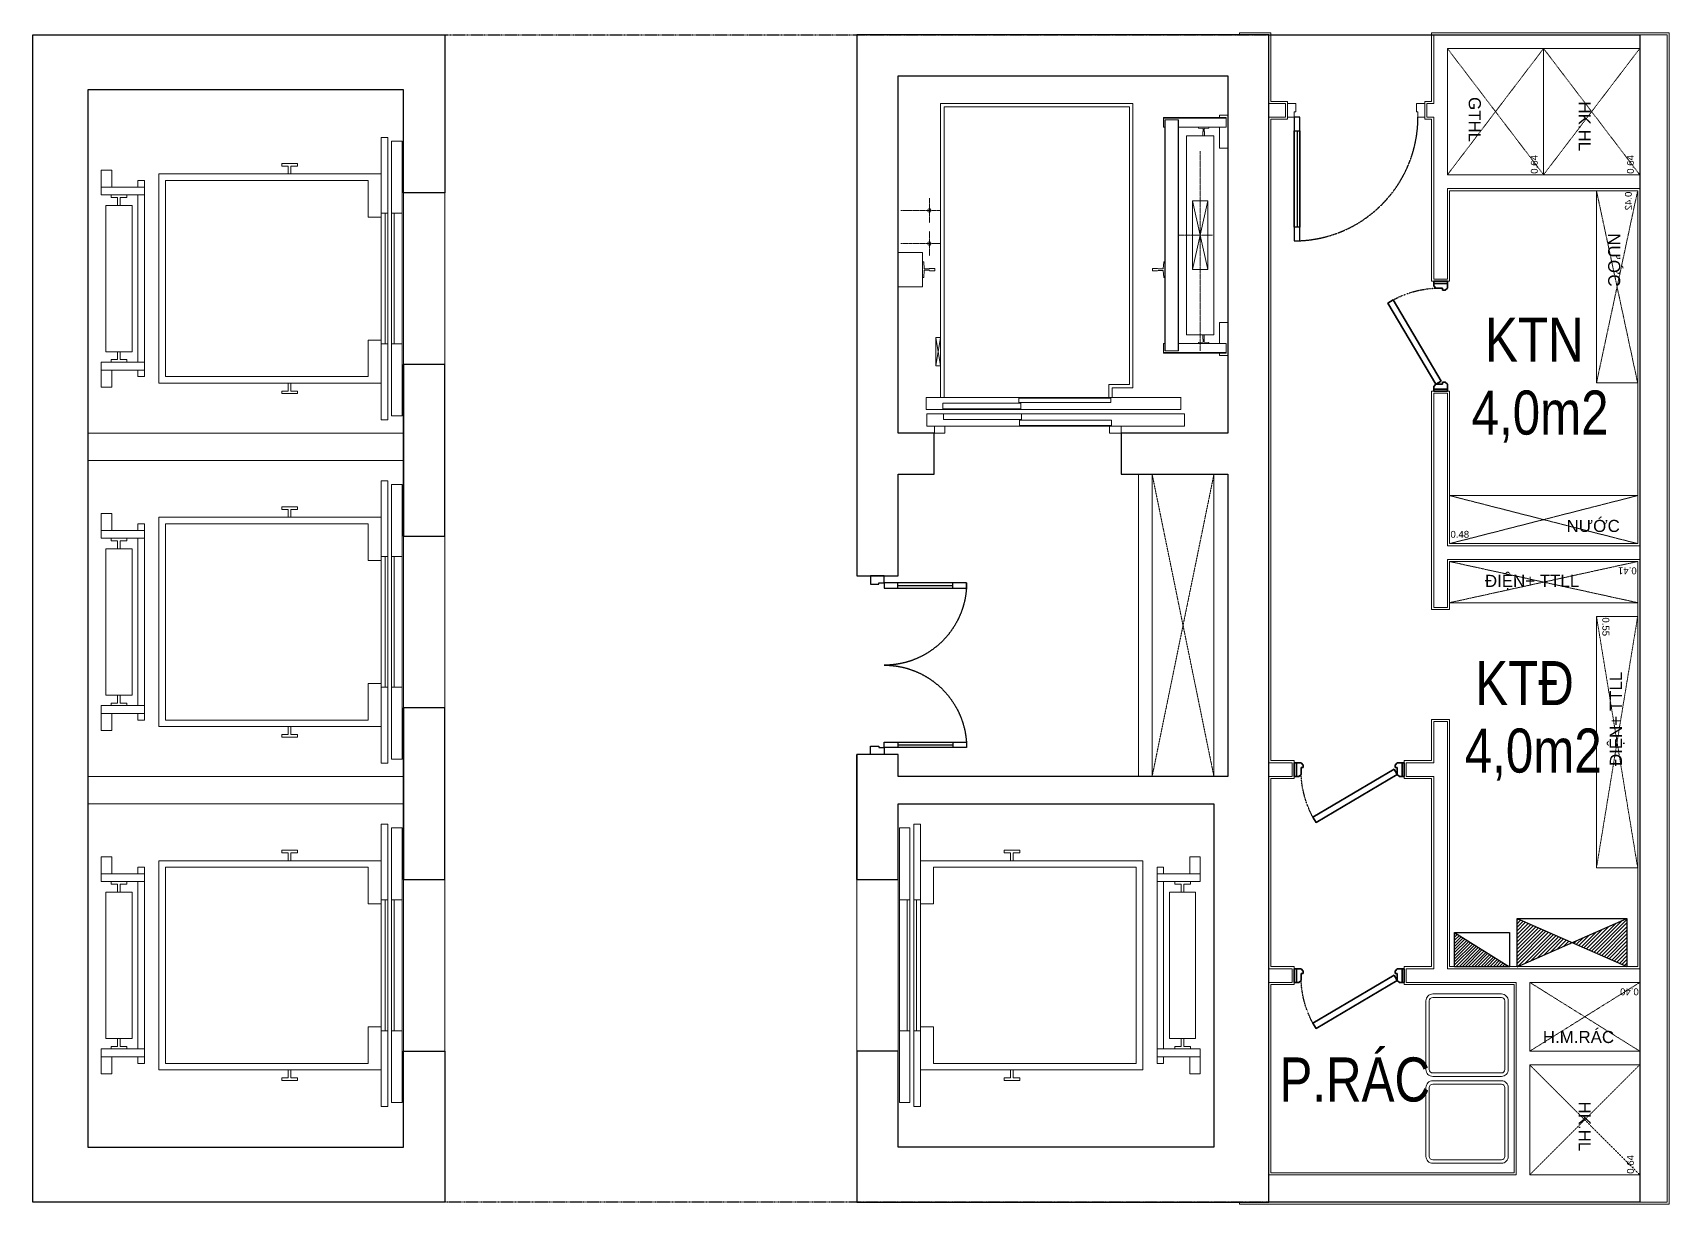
# Model space of a CAD drawing. Header units: millimetres. Extents: x 0 to 11915, y -15 to 8515.
import ezdxf
from ezdxf.enums import TextEntityAlignment as Align

# ---------------------------------------------------------------- set-up
doc = ezdxf.new("R2010")
doc.units = ezdxf.units.MM
for name, pattern in [('250602-MB CO CAU CĂN HO X1-3A-1$0$Xr_truc thang N3 tang dien hinh$0$T-Can ho$0$HIDDEN3', [0.2, 0.1, -0.1]), ('HIDDEN', [9.525, 6.35, -3.175]), ('HIDDEN3', [0.2, 0.1, -0.1]), ('Xr_truc thang N3 tang dien hinh$0$T-Can ho$0$HIDDEN3', [0.2, 0.1, -0.1]), ('XREF MB$0$HIDDEN', [0.375, 0.25, -0.125]), ('Xref Y2-Y4 ME$0$Xref MB Y2.Y4$0$Xr_truc thang N3 tang dien hinh$0$T-Can ho$0$HIDDEN3', [0.2, 0.1, -0.1]), ('Xref.Trục tầng 1$0$CENTER2', [1.125, 0.75, -0.125, 0.125, -0.125])]:
    doc.linetypes.add(name, pattern=pattern)
doc.layers.get('0').update_dxf_attribs({"color": 231})
for name, color, linetype in [('A-CONC', 2, 'Continuous'), ('A-DOOR', 142, 'Continuous'), ('CDC-E', 2, 'Continuous'), ('MDI-BAO-TM', 3, 'HIDDEN')]:
    doc.layers.add(name, color=color, linetype=linetype)
for name, color, linetype, lineweight in [('A-FNSH', 253, 'Continuous', 9), ('A-LITE', 9, 'Continuous', 9), ('A-TEXT', 255, 'Continuous', 25), ('A-Truc', 10, 'Xref.Trục tầng 1$0$CENTER2', 9), ('A-WALL', 1, 'Continuous', 13), ('ICU. CUA', 145, 'Continuous', 13)]:
    doc.layers.add(name, color=color, linetype=linetype, lineweight=lineweight)
doc.styles.add('250602-MB CO CAU CĂN HO X1-3A-1$0$Xr_truc thang N3 tang dien hinh$0$T-Can ho$0$Arial', font='arial.ttf')
doc.styles.add('MDI_Chu Thuong', font='arial.ttf', dxfattribs={"width": 0.8})
doc.styles.add('Xr_truc thang N3 tang dien hinh$0$T-Can ho$0$Arial', font='arial.ttf')
doc.styles.add('Xref Y2-Y4 ME$0$Xref MB Y2.Y4$0$Xr_truc thang N3 tang dien hinh$0$T-Can ho$0$Arial', font='arial.ttf')

# ---------------------------------------------------------------- blocks, each defined once
blk = doc.blocks.new('x_loithangmay')
for p, q in [((-160, 500), (-110, 500)), ((-130, -500), (-130, 500)), ((-80, 500), (0, 500)), ((-60, -500), (-60, 500)), ((-160, -500), (-110, -500)), ((-80, -500), (0, -500))]:
    blk.add_line(p, q)
at = {"flags": 128}
for points in [[(-110, -1080), (-160, -1080), (-160, 1080), (-110, 1080)], [(-80, 1050), (0, 1050), (0, -1050), (-80, -1050)], [(-850, 860), (-800, 860), (-800, 880), (-920, 880), (-920, 860), (-870, 860), (-870, 800), (-850, 800)], [(-2220, 830), (-2300, 830), (-2300, 700), (-2220, 700)], [(-1970, 640), (-2020, 640), (-2020, -640), (-1970, -640), (-1970, 640), (-2300, 640), (-2300, 700), (-1970, 700)], [(-2155, 620), (-2105, 620), (-2105, 640), (-2225, 640), (-2225, 620), (-2175, 620), (-2175, 560), (-2155, 560)], [(-1970, 750), (-2020, 750), (-2020, 700), (-1970, 700)], [(-2065, 560), (-2265, 560), (-2265, -560), (-2065, -560)], [(-2155, -620), (-2105, -620), (-2105, -640), (-2225, -640), (-2225, -620), (-2175, -620), (-2175, -560), (-2155, -560)], [(-1970, -700), (-2020, -700), (-2020, -750), (-1970, -750), (-1970, -700), (-2300, -700), (-2300, -640), (-1970, -640)], [(-2220, -700), (-2300, -700), (-2300, -830), (-2220, -830)], [(-850, -860), (-800, -860), (-800, -880), (-920, -880), (-920, -860), (-870, -860), (-870, -800), (-850, -800)]]:
    blk.add_lwpolyline(points, close=True, dxfattribs=at)
for points in [[(-160, -800), (-1860, -800), (-1860, 800), (-160, 800)], [(-160, -470), (-260, -470), (-260, -750), (-1810, -750), (-1810, 750), (-260, 750), (-260, 470), (-160, 470)]]:
    blk.add_lwpolyline(points, dxfattribs=at)
blk = doc.blocks.new('THANG TÀNG DH_dwg_MB DH 5T TC 180$0$2_thang maycuon$0$Z$W__23185-2265523-MẶT BẰNG TẦNG 08-11')
at = {"flags": 128}
blk.add_lwpolyline([(57, -89), (-57, -89), (-57, -81), (-4.75, -78), (-4.75, -41.25), (-8, -38), (-8, 0), (8, 0), (8, -38), (4.75, -41.25), (4.75, -78), (57, -81)], close=True, dxfattribs=at)
blk = doc.blocks.new('THANG TÀNG DH_dwg_tm1400x2100mb-2265527-MẶT BẰNG TẦNG 08-11')
for p, q in [((1812, 2080), (1817, 2080)), ((710, 1945), (1210, 1835))]:
    blk.add_line(p, q)
at = {"flags": 128}
for points in [[(325, 2090), (85, 2090), (85, 2030), (103, 2030), (85, 2030), (85, 2090), (325, 2090), (325, 2030), (173, 2030)], [(103, 2080), (108, 2080), (108, 1622), (103, 1622), (103, 2080), (108, 2080), (110, 2080), (118, 2080), (171, 2080), (173, 2080)], [(173, 1732), (173, 2080), (171, 2080), (118, 2080), (110, 2080), (108, 2080)], [(1747, 2030), (1595, 2030), (1595, 2090), (1835, 2090), (1835, 2030), (1817, 2030), (1835, 2030), (1835, 2090), (1595, 2090)], [(1812, 1622), (1817, 1622), (1817, 2080), (1812, 2080), (1810, 2080), (1802, 2080), (1810, 2080), (1812, 2080), (1812, 1622), (1810, 1622), (1802, 1622), (1749, 1622), (1747, 1622), (1747, 1632)], [(1747, 1732), (1747, 2080), (1802, 2080), (1747, 2080)], [(1210, 1945), (1210, 1835), (710, 1835), (710, 1945), (1210, 1945), (710, 1835)], [(120, 1729), (120, 1732), (1800, 1732), (1800, 1729)], [(1800, 1634), (1800, 1638), (1800, 1641), (1800, 1650), (1800, 1713), (1800, 1722), (1800, 1725), (1800, 1729), (120, 1729), (120, 1725), (120, 1722), (120, 1713), (120, 1650), (120, 1641), (120, 1638), (120, 1634)], [(2139, 1750), (2229, 1750), (2229, -105), (2140, -105), (2140, 1750)], [(108, 1622), (110, 1622), (118, 1622), (171, 1622), (173, 1622), (173, 1632)], [(2140, 0), (0, 0), (0, 1400), (2070, 1400), (2070, 1250), (2140, 1250)], [(2140, 25), (25, 25), (25, 1375), (2045, 1375), (2045, 1225), (2140, 1225)], [(2260, 590), (2300, 590), (2300, 20), (2260, 20)], [(2350, -25), (2350, -45), (2400, -45), (2400, 30), (2350, 30)], [(1705, -35), (1910, 0), (1910, -35), (1705, -35), (1705, 0), (1910, -35)], [(1085, -310), (1085, -132), (1335, -132), (1335, -310)]]:
    blk.add_lwpolyline(points, dxfattribs=at)
for points in [[(108, 2076), (108, 2075)], [(182, 1919), (180, 1952), (173, 1952), (173, 1878), (180, 1878), (182, 1911), (204, 1911), (205, 1910), (235, 1910), (235, 1920), (205, 1920), (204, 1919)], [(1685, 1790), (235, 1790), (235, 1990), (1685, 1990)], [(1738, 1919), (1740, 1952), (1747, 1952), (1747, 1878), (1740, 1878), (1738, 1911), (1716, 1911), (1715, 1910), (1685, 1910), (1685, 1920), (1715, 1920), (1716, 1919)], [(2350, 1775), (2350, -100), (2260, -100), (2260, 1775)], [(1800, 1632), (120, 1632), (120, 1634), (1800, 1634)], [(1153, 1632), (1267, 1632), (1267, 1624), (1215, 1620), (1215, 1584), (1218, 1580), (1218, 1542), (1202, 1542), (1202, 1580), (1205, 1584), (1205, 1620), (1153, 1624)], [(2400, 1315), (2400, 1230), (2350, 1230), (2350, 1315)], [(2145, 570), (2145, 1240), (2177, 1240), (2177, 570)], [(2345, 1245), (2345, 575), (2305, 575), (2305, 1245)], [(2224, 585), (2224, 15), (2182, 15), (2182, 585)]]:
    blk.add_lwpolyline(points, close=True, dxfattribs=at)
for centre in [(779, -82), (1020, -82)]:
    blk.add_circle(centre, 13)
at = {"layer": 'A-Truc'}
for p, q in [((960, 1980), (960, 1730)), ((347, 1890), (1801, 1890)), ((779, 0), (779, -290)), ((1020, 0), (1020, -290)), ((869, -82), (689, -82)), ((1110, -82), (930, -82))]:
    blk.add_line(p, q, dxfattribs=at)
at = {"zscale": -1}
blk.add_blockref('THANG TÀNG DH_dwg_MB DH 5T TC 180$0$2_thang maycuon$0$Z$W__23185-2265523-MẶT BẰNG TẦNG 08-11', (1210, -42), dxfattribs=at)
blk = doc.blocks.new('*U38')
for p, q in [((-500, -90), (-500, -50)), ((-100, -70), (-500, -70)), ((-100, -90), (-100, -50)), ((-500, -1210), (-500, -1250)), ((-100, -1230), (-500, -1230)), ((-100, -1210), (-100, -1250))]:
    blk.add_line(p, q)
for points in [[(100, 0), (100, -60), (40, -60), (40, -50), (0, -50), (0, 0)], [(0, -50), (0, -90), (-600, -90), (-600, -50)], [(0, -1250), (0, -1210), (-600, -1210), (-600, -1250)], [(100, -1300), (100, -1240), (40, -1240), (40, -1250), (0, -1250), (0, -1300)]]:
    blk.add_lwpolyline(points, close=True)
at = {"linetype": 'HIDDEN', "ltscale": 1000}
for centre, start, end in [((0, -50), 180, 270), ((0, -1250), 90, 180)]:
    blk.add_arc(centre, 600, start, end, dxfattribs=at)
blk = doc.blocks.new('s1_thangmay_u1')
for p, q in [((97739, -55887, 0), (97739, -54637, 0)), ((98039, -55887, 0), (98039, -54637, 0)), ((97739, -58387, 0), (97739, -57137, 0)), ((98039, -58387, 0), (98039, -57137, 0)), ((101039, -58387, 0), (101039, -57477, 0)), ((101339, -57637, 0), (101339, -57477, 0)), ((101339, -58387, 0), (101339, -57837, 0))]:
    blk.add_line(p, q)
at = {"layer": 'A-CONC', "elevation": 0}
for points in [[(97739, -59637), (98039, -59637), (98039, -60737), (95039, -60737), (95039, -52237), (98039, -52237), (98039, -53387), (97739, -53387), (97739, -52637), (95439, -52637), (95439, -60337), (97739, -60337)], [(98039, -54637), (97739, -54637), (97739, -55887), (98039, -55887)], [(98039, -57137), (97739, -57137), (97739, -58387), (98039, -58387)]]:
    blk.add_lwpolyline(points, close=True, dxfattribs=at)
blk.add_lwpolyline([(103639, -57837), (103639, -60337), (101339, -60337), (101339, -59637), (101039, -59637), (101039, -60737), (104039, -60737), (104039, -52237), (101039, -52237), (101039, -56177), (101339, -56177), (101339, -55437), (101603, -55437), (101603, -55137), (101339, -55137), (101339, -52537), (103739, -52537), (103739, -55137), (102963, -55137), (102963, -55437), (103739, -55437), (103739, -57637), (101339, -57637), (101339, -57477), (101039, -57477), (101039, -58387), (101339, -58387), (101339, -57837), (103639, -57837)], dxfattribs=at)
at = {"layer": 'A-LITE', "ltscale": 0.3, "elevation": 0}
for points in [[(98039, -53387), (97739, -53387), (97739, -54637), (98039, -54637)], [(98039, -55887), (97739, -55887), (97739, -57137), (98039, -57137)], [(98039, -58387), (97739, -58387), (97739, -59637), (98039, -59637)], [(101039, -58387), (101339, -58387), (101339, -59637), (101039, -59637)]]:
    blk.add_lwpolyline(points, close=True, dxfattribs=at)
at = {"layer": 'A-LITE', "linetype": 'HIDDEN', "ltscale": 0.3, "elevation": 0}
for points in [[(103189, -55437), (103639, -57637)], [(103189, -57637), (103639, -55437)]]:
    blk.add_lwpolyline(points, dxfattribs=at)
at = {"layer": 'A-LITE', "ltscale": 0.3, "elevation": 0}
blk.add_lwpolyline([(103639, -57637), (103639, -55437)], dxfattribs=at)
at = {"layer": 'A-WALL', "elevation": 0}
for points in [[(97739, -55137), (95439, -55137), (95439, -55337), (97739, -55337)], [(103089, -55437), (103189, -55437), (103189, -57637), (103089, -57637)], [(97739, -57637), (95439, -57637), (95439, -57837), (97739, -57837)]]:
    blk.add_lwpolyline(points, close=True, dxfattribs=at)
at = {"layer": 'A-DOOR', "xscale": -1}
blk.add_blockref('*U38', (101238, -56177, 0), dxfattribs=at)
at = {"layer": 'A-LITE', "ltscale": 0.3, "zscale": -1, "rotation": 269.9983905956682}
blk.add_blockref('THANG TÀNG DH_dwg_tm1400x2100mb-2265527-MẶT BẰNG TẦNG 08-11', (101649, -52737, 0), dxfattribs=at)
at = {"layer": 'A-LITE', "ltscale": 0.3, "yscale": 0.952168083658612, "zscale": 0.952168083658612}
for p, xscale in [((97728, -54012, 0), 0.952168083658612), ((97728, -56512, 0), 0.952168083658612), ((97728, -59012, 0), 0.952168083658612), ((101349, -59012, 0), -0.952168083658612)]:
    blk.add_blockref('x_loithangmay', p, dxfattribs=dict(at, xscale=xscale))
blk = doc.blocks.new('*U20')
blk.add_lwpolyline([(0, 0), (0, 700), (919, 700), (919, 0)], close=True)
at = {"linetype": 'Xr_truc thang N3 tang dien hinh$0$T-Can ho$0$HIDDEN3'}
for points in [[(0, 0), (919, 700)], [(0, 700), (919, 0)]]:
    blk.add_lwpolyline(points, dxfattribs=at)
at = {"style": 'Xr_truc thang N3 tang dien hinh$0$T-Can ho$0$Arial'}
blk.add_text('0.64', height=50, dxfattribs=at).set_placement((7, 43))
blk.add_attdef('--', text='', height=88, dxfattribs=at).set_placement((127, 190), align=Align.MIDDLE_CENTER)
blk = doc.blocks.new('*U16')
blk.add_lwpolyline([(0, 0), (0, 700), (919, 700), (919, 0)], close=True)
at = {"linetype": '250602-MB CO CAU CĂN HO X1-3A-1$0$Xr_truc thang N3 tang dien hinh$0$T-Can ho$0$HIDDEN3'}
for points in [[(0, 0), (919, 700)], [(0, 700), (919, 0)]]:
    blk.add_lwpolyline(points, dxfattribs=at)
at = {"style": '250602-MB CO CAU CĂN HO X1-3A-1$0$Xr_truc thang N3 tang dien hinh$0$T-Can ho$0$Arial'}
blk.add_text('0.64', height=50, dxfattribs=at).set_placement((7, 43))
blk.add_attdef('--', text='', height=88, dxfattribs=at).set_placement((127, 190), align=Align.MIDDLE_CENTER)
blk = doc.blocks.new('*U40')
blk.add_lwpolyline([(0, 0), (0, 350), (1370, 350), (1370, 0)], close=True)
at = {"linetype": 'Xref Y2-Y4 ME$0$Xref MB Y2.Y4$0$Xr_truc thang N3 tang dien hinh$0$T-Can ho$0$HIDDEN3'}
for points in [[(0, 0), (1370, 350)], [(0, 350), (1370, 0)]]:
    blk.add_lwpolyline(points, dxfattribs=at)
at = {"style": 'Xref Y2-Y4 ME$0$Xref MB Y2.Y4$0$Xr_truc thang N3 tang dien hinh$0$T-Can ho$0$Arial'}
blk.add_text('0.48', height=50, dxfattribs=at).set_placement((7, 43))
blk.add_attdef('--', text='', height=88, dxfattribs=at).set_placement((127, 190), align=Align.MIDDLE_CENTER)
blk = doc.blocks.new('*U19')
blk.add_lwpolyline([(0, 0), (0, 300), (1400, 300), (1400, 0)], close=True)
at = {"linetype": 'Xref Y2-Y4 ME$0$Xref MB Y2.Y4$0$Xr_truc thang N3 tang dien hinh$0$T-Can ho$0$HIDDEN3'}
for points in [[(0, 0), (1400, 300)], [(0, 300), (1400, 0)]]:
    blk.add_lwpolyline(points, dxfattribs=at)
at = {"style": 'Xref Y2-Y4 ME$0$Xref MB Y2.Y4$0$Xr_truc thang N3 tang dien hinh$0$T-Can ho$0$Arial'}
blk.add_text('0.42', height=50, dxfattribs=at).set_placement((7, 43))
blk.add_attdef('--', text='', height=88, dxfattribs=at).set_placement((127, 190), align=Align.MIDDLE_CENTER)
blk = doc.blocks.new('TUCC')
at = {"layer": 'CDC-E'}
h = blk.add_hatch(dxfattribs=at)
h.set_pattern_fill('ANSI31', color=8, scale=5, angle=90)
h.set_pattern_definition([(135, (159303.51, -210150.06), (-11.2253, -11.2253), [])])
h.paths.add_polyline_path([(159304, -210150), (159054, -210550), (159304, -210550)])
for p, q in [((159054, -210550), (159054, -210150)), ((159054, -210550), (159304, -210150)), ((159054, -210150), (159304, -210150)), ((159304, -210150), (159304, -210550)), ((159304, -210550), (159054, -210550))]:
    blk.add_line(p, q, dxfattribs=at)
blk = doc.blocks.new('*X12')
at = {"color": 0}
for p, q in [((32025, 38840), (32032, 38847)), ((32586, 38605), (32825, 38844)), ((32025, 38813), (32051, 38839)), ((32025, 38787), (32069, 38831)), ((32025, 38760), (32087, 38823)), ((32025, 38734), (32106, 38815)), ((32025, 38707), (32124, 38807)), ((32025, 38681), (32143, 38798)), ((32025, 38654), (32161, 38790)), ((32025, 38628), (32180, 38782)), ((32025, 38601), (32198, 38774)), ((32025, 38575), (32217, 38766)), ((32025, 38548), (32235, 38758)), ((32025, 38522), (32253, 38750)), ((32034, 38504), (32272, 38742)), ((32081, 38524), (32290, 38734)), ((32128, 38545), (32309, 38726)), ((32475, 38653), (32552, 38731)), ((32493, 38645), (32600, 38751)), ((32512, 38637), (32647, 38772)), ((32530, 38629), (32694, 38793)), ((32549, 38621), (32741, 38813)), ((32567, 38613), (32788, 38834)), ((32604, 38597), (32825, 38818)), ((32622, 38589), (32825, 38791)), ((32641, 38581), (32825, 38765)), ((32659, 38572), (32825, 38738)), ((32175, 38566), (32327, 38718)), ((32222, 38586), (32346, 38710)), ((32270, 38607), (32364, 38702)), ((32317, 38628), (32383, 38694)), ((32364, 38648), (32401, 38685)), ((32411, 38669), (32420, 38677)), ((32438, 38669), (32458, 38689)), ((32456, 38661), (32505, 38710)), ((32678, 38564), (32825, 38712)), ((32696, 38556), (32825, 38685)), ((32715, 38548), (32825, 38659)), ((32733, 38540), (32825, 38632)), ((32752, 38532), (32825, 38606)), ((32770, 38524), (32825, 38579)), ((32788, 38516), (32825, 38553)), ((32807, 38508), (32825, 38526))]:
    blk.add_line(p, q, dxfattribs=at)
blk = doc.blocks.new('P3')
at = {"layer": 'CDC-E'}
for p, q in [((-400, 175), (400, 175)), ((-400, 175), (400, -175)), ((-400, -175), (400, 175)), ((-400, -175), (-400, 175)), ((400, 175), (400, -175)), ((400, -175), (-400, -175))]:
    blk.add_line(p, q, dxfattribs=at)
at = {"layer": 'CDC-E', "color": 8}
blk.add_blockref('*X12', (-32425, -38675), dxfattribs=at)
blk = doc.blocks.new('*U41')
blk.add_lwpolyline([(0, 0), (0, 300), (1370, 300), (1370, 0)], close=True)
at = {"linetype": 'Xref Y2-Y4 ME$0$Xref MB Y2.Y4$0$Xr_truc thang N3 tang dien hinh$0$T-Can ho$0$HIDDEN3'}
for points in [[(0, 0), (1370, 300)], [(0, 300), (1370, 0)]]:
    blk.add_lwpolyline(points, dxfattribs=at)
at = {"style": 'Xref Y2-Y4 ME$0$Xref MB Y2.Y4$0$Xr_truc thang N3 tang dien hinh$0$T-Can ho$0$Arial'}
blk.add_text('0.41', height=50, dxfattribs=at).set_placement((7, 43))
blk.add_attdef('--', text='', height=88, dxfattribs=at).set_placement((127, 190), align=Align.MIDDLE_CENTER)
blk = doc.blocks.new('*U23')
blk.add_lwpolyline([(0, 0), (0, 300), (1830, 300), (1830, 0)], close=True)
at = {"linetype": 'Xref Y2-Y4 ME$0$Xref MB Y2.Y4$0$Xr_truc thang N3 tang dien hinh$0$T-Can ho$0$HIDDEN3'}
for points in [[(0, 0), (1830, 300)], [(0, 300), (1830, 0)]]:
    blk.add_lwpolyline(points, dxfattribs=at)
at = {"style": 'Xref Y2-Y4 ME$0$Xref MB Y2.Y4$0$Xr_truc thang N3 tang dien hinh$0$T-Can ho$0$Arial'}
blk.add_text('0.55', height=50, dxfattribs=at).set_placement((7, 43))
blk.add_attdef('--', text='', height=88, dxfattribs=at).set_placement((127, 190), align=Align.MIDDLE_CENTER)
blk = doc.blocks.new('*U17')
blk.add_lwpolyline([(0, 0), (0, 500), (800, 500), (800, 0)], close=True)
at = {"linetype": 'Xref Y2-Y4 ME$0$Xref MB Y2.Y4$0$Xr_truc thang N3 tang dien hinh$0$T-Can ho$0$HIDDEN3'}
for points in [[(0, 0), (800, 500)], [(0, 500), (800, 0)]]:
    blk.add_lwpolyline(points, dxfattribs=at)
at = {"style": 'Xref Y2-Y4 ME$0$Xref MB Y2.Y4$0$Xr_truc thang N3 tang dien hinh$0$T-Can ho$0$Arial'}
blk.add_text('0.40', height=50, dxfattribs=at).set_placement((7, 43))
blk.add_attdef('--', text='', height=88, dxfattribs=at).set_placement((127, 190), align=Align.MIDDLE_CENTER)
blk = doc.blocks.new('*U18')
blk.add_lwpolyline([(0, 0), (0, 800), (800, 800), (800, 0)], close=True)
at = {"linetype": 'Xr_truc thang N3 tang dien hinh$0$T-Can ho$0$HIDDEN3'}
for points in [[(0, 0), (800, 800)], [(0, 800), (800, 0)]]:
    blk.add_lwpolyline(points, dxfattribs=at)
at = {"style": 'Xr_truc thang N3 tang dien hinh$0$T-Can ho$0$Arial'}
blk.add_text('0.64', height=50, dxfattribs=at).set_placement((7, 43))
blk.add_attdef('--', text='', height=88, dxfattribs=at).set_placement((127, 190), align=Align.MIDDLE_CENTER)
blk = doc.blocks.new('s1_cuaky_830')
at = {"lineweight": 35, "extrusion": (0, 0, -1)}
for p, q in [((18500, -3596), (18400, -3596)), ((18400, -3596), (18400, -3611)), ((18500, -3611), (18400, -3611)), ((18400, -3611), (18400, -3628)), ((18400, -3611), (18490, -3611)), ((18400, -3628), (18415, -3646)), ((18415, -3646), (18465, -3646)), ((18465, -3646), (18465, -3661)), ((18465, -3661), (18483, -3661)), ((18483, -3661), (18500, -3646)), ((18500, -3611), (18500, -3596)), ((18500, -3646), (18500, -3611)), ((18104, -3731), (18065, -3754)), ((18415, -4346), (18065, -3754)), ((18454, -4323), (18104, -3731)), ((18415, -4346), (18400, -4363)), ((18400, -4363), (18400, -4381)), ((18400, -4381), (18500, -4381)), ((18400, -4381), (18400, -4396)), ((18490, -4381), (18400, -4381)), ((18400, -4396), (18500, -4396)), ((18454, -4323), (18415, -4346)), ((18465, -4346), (18415, -4346)), ((18465, -4331), (18465, -4346)), ((18483, -4331), (18465, -4331)), ((18500, -4346), (18483, -4331)), ((18500, -4381), (18500, -4346)), ((18500, -4396), (18500, -4381))]:
    blk.add_line(p, q, dxfattribs=at)
at = {"linetype": 'HIDDEN3', "extrusion": (0, 0, -1)}
blk.add_arc((-18445, -4361), 716, 57.9031, 87.5657, dxfattribs=at)
blk = doc.blocks.new('s1_thungrac')
for points in [[(19311, -9385), (18811, -9385, -0.414214), (18761, -9335), (18761, -8835, -0.414214), (18811, -8785), (19311, -8785, -0.414214), (19361, -8835), (19361, -9335, -0.414214)], [(19311, -9360), (18811, -9360, -0.414214), (18786, -9335), (18786, -8835, -0.414214), (18811, -8810), (19311, -8810, -0.414214), (19336, -8835), (19336, -9335, -0.414214)]]:
    blk.add_lwpolyline(points, format="xyb", close=True)
blk = doc.blocks.new('*U7')
blk.add_line((-70, 100), (-70, 800))
for points in [[(-50, 0), (-50, 900), (-90, 900), (-90, 0)], [(-50, 100), (-90, 100), (-90, 800), (-50, 800)]]:
    blk.add_lwpolyline(points, close=True)
at = {"linetype": 'XREF MB$0$HIDDEN'}
blk.add_arc((-50, 0), 900, 90, 180, dxfattribs=at)
at = {"layer": 'ICU. CUA'}
for points in [[(-1000, -100), (-940, -100), (-940, -40), (-950, -40), (-950, 0), (-1000, 0)], [(0, -100), (-60, -100), (-60, -40), (-50, -40), (-50, 0), (0, 0)]]:
    blk.add_lwpolyline(points, close=True, dxfattribs=at)

msp = doc.modelspace()

# ---------------------------------------------------------------- linework, layer by layer
msp.add_lwpolyline([(9000, 8500), (11700, 8500), (11700, 0), (9000, 0)], close=True)
at = {"layer": 'A-FNSH', "ltscale": 0.3}
msp.add_lwpolyline([(8785, 8500), (8785, 8515), (9015, 8515), (9015, 8015), (9135, 8015), (9135, 7885), (9015, 7885), (9015, 3215), (9185, 3215), (9185, 3085), (9015, 3085), (9015, 1715), (9185, 1715), (9185, 1585), (9015, 1585), (9015, 215), (10785, 215), (10785, 1585), (9985, 1585), (9985, 1715), (10185, 1715), (10185, 3085), (9985, 3085), (9985, 3215), (10185, 3215), (10185, 3515), (10315, 3515), (10315, 1715), (11685, 1715), (11685, 4665), (10315, 4665), (10315, 4315), (10185, 4315), (10185, 5905), (10315, 5905), (10315, 4795), (11685, 4795), (11685, 7365), (10315, 7365), (10315, 6705), (10185, 6705), (10185, 7885), (10135, 7885), (10135, 8015), (10185, 8015), (10185, 8515), (11915, 8515), (11915, -15), (11700, -15), (9000, -15), (8785, -15), (8785, 0)], dxfattribs=at)
at = {"layer": 'A-WALL'}
msp.add_lwpolyline([(8800, 8500), (9000, 8500), (9000, 8000), (9120, 8000), (9120, 7900), (9000, 7900), (9000, 3200), (9170, 3200), (9170, 3100), (9000, 3100), (9000, 1700), (9170, 1700), (9170, 1600), (9000, 1600), (9000, 200), (10800, 200), (10800, 1600), (10000, 1600), (10000, 1700), (10200, 1700), (10200, 3100), (10000, 3100), (10000, 3200), (10200, 3200), (10200, 3500), (10300, 3500), (10300, 1700), (11700, 1700), (11700, 4680), (10300, 4680), (10300, 4330), (10200, 4330), (10200, 5890), (10300, 5890), (10300, 4780), (11700, 4780), (11700, 7380), (10300, 7380), (10300, 6720), (10200, 6720), (10200, 7900), (10150, 7900), (10150, 8000), (10200, 8000), (10200, 8500), (11900, 8500), (11900, 0), (11700, 0), (9000, 0), (8800, 0)], dxfattribs=at)
for points in [[(10300, 8400), (10300, 7480), (11700, 7480), (11700, 8400)], [(11700, 8400), (11700, 8400), (11700, 8400)], [(11700, 1100), (11700, 1600), (10900, 1600), (10900, 1100)], [(10900, 1000), (10900, 200), (11700, 200), (11700, 1000)]]:
    msp.add_lwpolyline(points, close=True, dxfattribs=at)
at = {"layer": 'MDI-BAO-TM'}
msp.add_lwpolyline([(0, 8500), (11700, 8500), (11700, 0), (0, 0)], close=True, dxfattribs=at)

# ---------------------------------------------------------------- block references
msp.add_blockref('s1_thangmay_u1', (-95039, 60737, 0))
at = {"layer": 'A-DOOR', "ltscale": 0.3, "xscale": 1.000257109844843, "yscale": 1.000257109844843, "zscale": 1.000257109844843, "rotation": 180.0023196006857}
msp.add_blockref('*U7', (9135, 7900), dxfattribs=at)
at = {"layer": 'A-DOOR', "ltscale": 0.3}
msp.add_blockref('s1_cuaky_830', (-8200, 10301), dxfattribs=at)
at = {"layer": 'A-DOOR', "ltscale": 0.3, "rotation": 90}
for p in [(5589, -15300), (5589, -16800)]:
    msp.add_blockref('s1_cuaky_830', p, dxfattribs=at)
at = {"layer": 'A-FNSH', "color": 7}
for name, p, rotation in [('P3', (11207, 1890), 0.001102467970472781), ('TUCC', (220899, 161023), 270.0011024679706)]:
    msp.add_blockref(name, p, dxfattribs=dict(at, rotation=rotation))
at = {"layer": 'A-LITE', "linetype": 'HIDDEN', "ltscale": 0.3}
ref = msp.add_blockref('*U16', (11000, 7481), dxfattribs=dict(at, rotation=90.00110246797065))
ref.add_attrib('--', 'GTHL', dxfattribs={"layer": '0', "height": 88, "rotation": 270.0011, "style": '250602-MB CO CAU CĂN HO X1-3A-1$0$Xr_truc thang N3 tang dien hinh$0$T-Can ho$0$Arial'}).set_placement((10499, 7883), align=Align.MIDDLE_CENTER)
ref = msp.add_blockref('*U20', (11700, 7481), dxfattribs=dict(at, rotation=90.00110246797065))
ref.add_attrib('--', 'HK.HL', dxfattribs={"layer": '0', "height": 88, "rotation": 270.0011, "style": 'Xr_truc thang N3 tang dien hinh$0$T-Can ho$0$Arial'}).set_placement((11299, 7834), align=Align.MIDDLE_CENTER)
ref = msp.add_blockref('*U19', (11685, 7365), dxfattribs=dict(at, xscale=-1, rotation=90.00110246168099))
ref.add_attrib('--', 'NƯỚC', dxfattribs={"layer": '0', "height": 88, "rotation": 270.0011, "style": 'Xref Y2-Y4 ME$0$Xref MB Y2.Y4$0$Xr_truc thang N3 tang dien hinh$0$T-Can ho$0$Arial'}).set_placement((11514, 6861, 0), align=Align.MIDDLE_CENTER)
ref = msp.add_blockref('*U40', (10315, 4795), dxfattribs=dict(at, rotation=0.001102467970472781))
ref.add_attrib('--', 'NƯỚC', dxfattribs={"layer": '0', "height": 88, "rotation": 0.0011, "style": 'Xref Y2-Y4 ME$0$Xref MB Y2.Y4$0$Xr_truc thang N3 tang dien hinh$0$T-Can ho$0$Arial'}).set_placement((11361, 4924, 0), align=Align.MIDDLE_CENTER)
ref = msp.add_blockref('*U41', (11685, 4665), dxfattribs=dict(at, rotation=180.0011024679706))
ref.add_attrib('--', 'ĐIỆN+ TTLL', dxfattribs={"layer": '0', "height": 88, "rotation": 0.0011, "style": 'Xref Y2-Y4 ME$0$Xref MB Y2.Y4$0$Xr_truc thang N3 tang dien hinh$0$T-Can ho$0$Arial'}).set_placement((10916, 4524, 0), align=Align.MIDDLE_CENTER)
ref = msp.add_blockref('*U23', (11385, 4265), dxfattribs=dict(at, rotation=270.0011024742526))
ref.add_attrib('--', 'ĐIỆN+ TTLL', dxfattribs={"layer": '0', "height": 88, "rotation": 90.0011, "style": 'Xref Y2-Y4 ME$0$Xref MB Y2.Y4$0$Xr_truc thang N3 tang dien hinh$0$T-Can ho$0$Arial'}).set_placement((11526, 3519, 0), align=Align.MIDDLE_CENTER)
ref = msp.add_blockref('*U17', (11700, 1600), dxfattribs=dict(at, rotation=179.99660431415))
ref.add_attrib('--', 'H.M.RÁC', dxfattribs={"layer": '0', "height": 88, "rotation": 359.9966, "style": 'Xref Y2-Y4 ME$0$Xref MB Y2.Y4$0$Xr_truc thang N3 tang dien hinh$0$T-Can ho$0$Arial'}).set_placement((11254, 1203, 0), align=Align.MIDDLE_CENTER)
msp.add_blockref('s1_thungrac', (-8618, 10301), dxfattribs=at)
ref = msp.add_blockref('*U18', (11700, 200), dxfattribs=dict(at, rotation=90.00110246797065))
ref.add_attrib('--', 'HK.HL', dxfattribs={"layer": '0', "height": 88, "rotation": 270.0011, "style": 'Xr_truc thang N3 tang dien hinh$0$T-Can ho$0$Arial'}).set_placement((11299, 552), align=Align.MIDDLE_CENTER)
at = {"layer": 'A-LITE', "linetype": 'HIDDEN', "ltscale": 0.3, "xscale": -1, "rotation": 180}
msp.add_blockref('s1_thungrac', (-8618, -8501), dxfattribs=at)

# ---------------------------------------------------------------- texts
at = {"layer": 'A-TEXT', "ltscale": 0.3, "style": 'MDI_Chu Thuong', "width": 0.8}
for s, p in [('KTN', (10574, 6120)), ('4,0m2', (10476, 5589)), ('KTĐ', (10503, 3619)), ('4,0m2', (10426, 3128)), ('P.RÁC', (9077, 733))]:
    msp.add_text(s, height=321, dxfattribs=at).set_placement(p)

doc.saveas('drawing.dxf')
